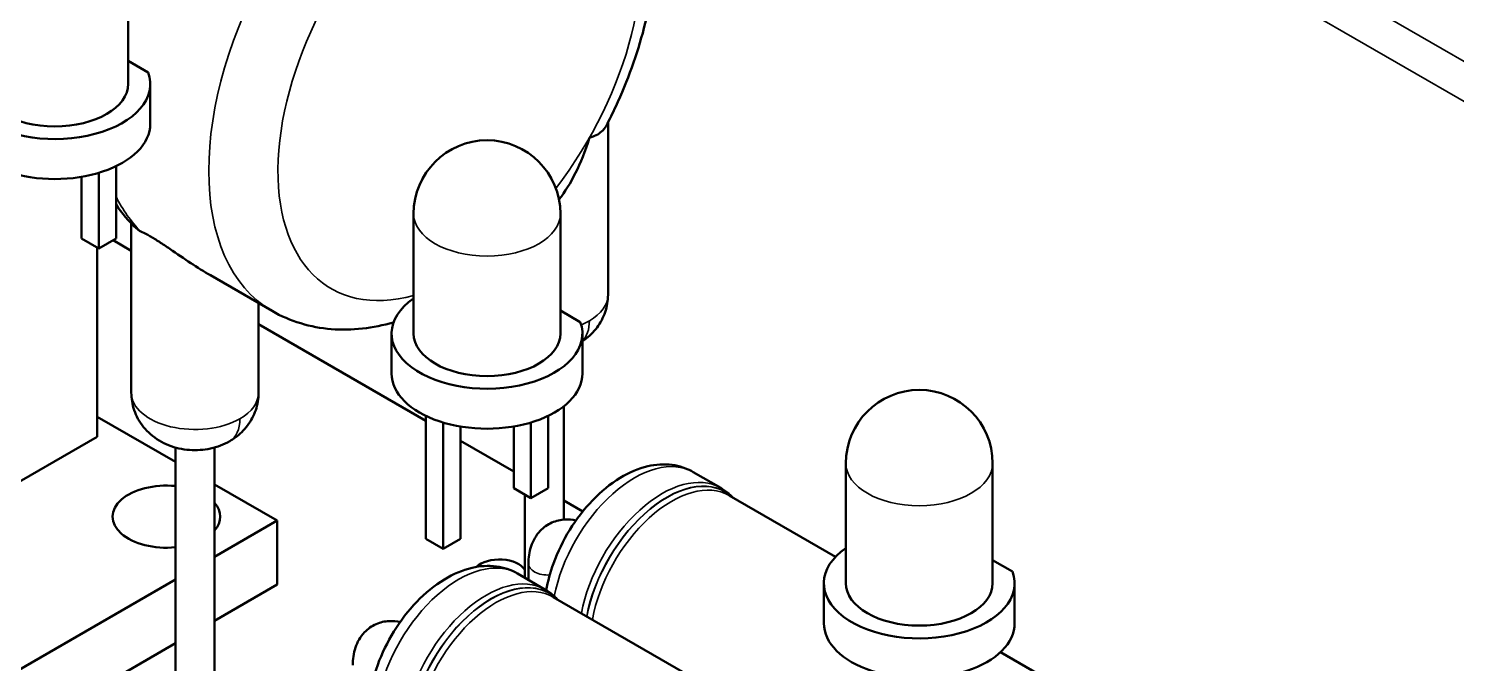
# Model space of a CAD drawing. Header units: millimetres. Extents: x -106 to 841, y -50 to 594.
# Drawn here: x 606.14 to 635.33, y 261.39 to 274.36 of the extents above; entities that cross this region are included whole.
import ezdxf

# ---------------------------------------------------------------- set-up
doc = ezdxf.new("R2010")
doc.units = ezdxf.units.MM
doc.layers.add('Visible (ISO)', color=7, linetype='Continuous', lineweight=50)
doc.layers.add('Visible Narrow (ISO)', color=7, linetype='Continuous', lineweight=35)

msp = doc.modelspace()

# ---------------------------------------------------------------- linework, layer by layer
at = {"layer": 'Visible (ISO)'}
for p, q in [((608.179, 273.228), (608.179, 275.678)), ((608.585, 273.465), (608.179, 273.7)), ((608.629, 273.228), (608.629, 272.412)), ((617.985, 272.445), (617.985, 268.921)), ((607.577, 269.868), (607.577, 271.412)), ((607.93, 270.072), (607.93, 271.548)), ((607.223, 270.072), (607.223, 271.331)), ((614.012, 268.128), (614.012, 270.578)), ((617.012, 268.128), (617.012, 270.578)), ((608.243, 270.379), (608.243, 266.92)), ((607.223, 270.072), (607.577, 269.868)), ((607.577, 269.868), (607.93, 270.072)), ((607.869, 270.037), (608.243, 269.822)), ((607.544, 266.022), (607.544, 269.887)), ((609.858, 269.32), (611.12, 268.591)), ((610.843, 268.751), (610.843, 266.92)), ((617.418, 268.365), (617.012, 268.6)), ((610.843, 268.32), (614.261, 266.347)), ((613.562, 268.128), (613.562, 267.312)), ((617.462, 268.128), (617.462, 267.312)), ((614.261, 263.935), (614.261, 266.448)), ((616.764, 264.972), (616.764, 266.448)), ((617.085, 266.646), (617.085, 264.329)), ((609.143, 265.507), (607.544, 266.43)), ((614.614, 263.731), (614.614, 266.312)), ((614.968, 263.935), (614.968, 266.231)), ((616.057, 264.972), (616.057, 266.231)), ((616.41, 264.768), (616.41, 266.312)), ((607.544, 266.022), (604.787, 264.43)), ((614.968, 265.939), (616.057, 265.31)), ((609.143, 265.801), (609.143, 260.666)), ((609.943, 265.801), (609.943, 260.666)), ((619.728, 265.301), (620.288, 264.978)), ((622.846, 263.028), (622.846, 265.478)), ((625.846, 263.028), (625.846, 265.478)), ((611.221, 264.307), (609.943, 265.045)), ((616.057, 264.972), (616.41, 264.768)), ((616.285, 264.841), (616.285, 263.141)), ((616.41, 264.768), (616.764, 264.972)), ((617.085, 264.717), (617.469, 264.495)), ((620.46, 264.821), (622.633, 263.566)), ((609.943, 263.569), (611.221, 264.307)), ((611.221, 263.001), (611.221, 264.307)), ((614.261, 263.935), (614.614, 263.731)), ((614.614, 263.731), (614.968, 263.935)), ((616.135, 263.227), (616.696, 262.904)), ((616.36, 263.097), (616.36, 263.427)), ((626.252, 263.265), (625.846, 263.5)), ((604.787, 260.592), (609.143, 263.107)), ((611.221, 263.001), (609.943, 262.263)), ((622.396, 263.028), (622.396, 262.212)), ((626.296, 263.028), (626.296, 262.212)), ((616.867, 262.747), (623.094, 259.152)), ((609.143, 261.801), (601.289, 257.266)), ((626.004, 261.619), (627.347, 260.844))]:
    msp.add_line(p, q, dxfattribs=at)
for centre in [(615.512, 270.578), (624.346, 265.478)]:
    msp.add_arc(centre, 1.5, 0, 180, dxfattribs=at)
for centre, major_axis, start_param, end_param in [((606.679, 273.228), (-1.95, 0), 5.590025, 9.63702), ((606.679, 273.228), (1.5, 0), 3.141593, 6.283185), ((606.679, 272.412), (-1.95, 0), 0, 3.141593), ((615.512, 268.128), (-1.95, 0), 5.590025, 9.63702), ((615.512, 268.128), (1.5, 0), 3.141593, 6.283185), ((615.512, 267.312), (-1.95, 0), 0, 3.141593), ((608.959, 264.389), (-1.1, 0), 4.543932, 8.022438), ((608.959, 264.389), (1.1, 0), 5.820672, 6.745699), ((615.766, 263.197), (0.55, 0), 0.336012, 2.595803), ((624.346, 263.028), (-1.95, 0), 5.590025, 9.63702), ((624.346, 263.028), (1.5, 0), 3.141593, 6.283185), ((624.346, 262.212), (-1.95, 0), 0, 3.141593)]:
    msp.add_ellipse(centre, major_axis=major_axis, ratio=0.57735, start_param=start_param, end_param=end_param, dxfattribs=at)
for points, knots in [([(617.37, 279.416), (617.712, 279.219), (618.009, 278.947), (618.498, 278.28), (618.679, 277.878), (618.921, 276.982), (618.971, 276.48), (618.939, 275.444), (618.858, 274.908), (618.582, 273.832), (618.386, 273.292), (618.08, 272.634), (618.014, 272.501), (617.946, 272.369)], [2.356194, 2.356194, 2.356194, 2.356194, 2.604747, 2.604747, 2.878076, 2.878076, 3.177307, 3.177307, 3.476538, 3.476538, 3.775769, 3.775769, 3.852348, 3.852348, 3.852348, 3.852348]), ([(617.604, 272.126), (617.605, 272.127), (617.606, 272.127), (617.707, 272.158), (617.79, 272.201), (617.892, 272.288), (617.923, 272.327), (617.946, 272.369)], [-1.4247308, -1.4247308, -1.4247308, -1.4247308, -1.4235742, -1.4235742, -1.3284884, -1.3284884, -1.26852, -1.26852, -1.26852, -1.26852]), ([(616.989, 270.874), (617.224, 271.176), (617.436, 271.592), (617.602, 272.119), (617.603, 272.123), (617.604, 272.126)], [-0.1723071, -0.1723071, -0.1723071, -0.1723071, 0, 0, 0.0011491, 0.0011491, 0.0011491, 0.0011491]), ([(609.858, 269.32), (609.726, 269.396), (609.59, 269.482), (609.324, 269.658), (609.175, 269.761), (608.957, 269.909), (608.885, 269.956), (608.748, 270.045), (608.683, 270.085), (608.564, 270.153), (608.511, 270.182), (608.455, 270.208), (608.446, 270.213), (608.436, 270.217)], [0.2993928, 0.2993928, 0.2993928, 0.2993928, 0.3496294, 0.3496294, 0.4001263, 0.4001263, 0.4253748, 0.4253748, 0.4506232, 0.4506232, 0.4758716, 0.4758716, 0.481221, 0.481221, 0.481221, 0.481221]), ([(617.985, 268.921), (617.985, 268.801), (617.965, 268.679), (617.888, 268.454), (617.832, 268.348), (617.689, 268.157), (617.6, 268.071), (617.489, 267.991), (617.476, 267.982), (617.462, 267.973)], [0, 0, 0, 0, 0.0362631, 0.0362631, 0.0719701, 0.0719701, 0.1085586, 0.1085586, 0.1135452, 0.1135452, 0.1135452, 0.1135452]), ([(613.604, 268.359), (613.603, 268.359), (613.602, 268.358), (613.182, 268.239), (612.752, 268.187), (611.906, 268.255), (611.489, 268.378), (611.12, 268.591)], [4.9613672, 4.9613672, 4.9613672, 4.9613672, 4.9619817, 4.9619817, 5.2298844, 5.2298844, 5.4977871, 5.4977871, 5.4977871, 5.4977871]), ([(610.255, 265.932), (610.134, 265.862), (609.999, 265.811), (609.721, 265.751), (609.574, 265.741), (609.285, 265.762), (609.14, 265.794), (608.871, 265.901), (608.744, 265.977), (608.533, 266.161), (608.444, 266.27), (608.319, 266.5), (608.277, 266.621), (608.248, 266.802), (608.243, 266.861), (608.243, 266.92)], [0, 0, 0, 0, 0.0425903, 0.0425903, 0.0857492, 0.0857492, 0.1295008, 0.1295008, 0.1732853, 0.1732853, 0.2147111, 0.2147111, 0.2523879, 0.2523879, 0.2702658, 0.2702658, 0.2702658, 0.2702658]), ([(610.843, 266.92), (610.843, 266.8), (610.823, 266.679), (610.746, 266.454), (610.69, 266.347), (610.547, 266.156), (610.459, 266.07), (610.327, 265.976), (610.292, 265.953), (610.255, 265.932)], [0, 0, 0, 0, 0.0362631, 0.0362631, 0.0719701, 0.0719701, 0.1085586, 0.1085586, 0.1213016, 0.1213016, 0.1213016, 0.1213016]), ([(619.728, 265.301), (619.594, 265.378), (619.445, 265.427), (619.128, 265.468), (618.961, 265.456), (618.602, 265.372), (618.413, 265.29), (618.032, 265.058), (617.842, 264.902), (617.495, 264.542), (617.338, 264.337), (617.068, 263.9), (616.955, 263.669), (616.804, 263.252), (616.755, 263.069), (616.723, 262.887)], [5.497787, 5.497787, 5.497787, 5.497787, 5.733269, 5.733269, 5.992503, 5.992503, 6.309277, 6.309277, 6.663492, 6.663492, 7.017269, 7.017269, 7.367374, 7.367374, 7.635363, 7.635363, 7.635363, 7.635363]), ([(620.544, 264.772), (620.534, 264.782), (620.525, 264.792), (620.493, 264.825), (620.469, 264.846), (620.42, 264.888), (620.395, 264.907), (620.342, 264.944), (620.315, 264.962), (620.288, 264.978)], [5.3192607, 5.3192607, 5.3192607, 5.3192607, 5.3416102, 5.3416102, 5.3936692, 5.3936692, 5.4457282, 5.4457282, 5.4977872, 5.4977872, 5.4977872, 5.4977872]), ([(616.36, 263.427), (616.36, 263.548), (616.376, 263.669), (616.453, 263.899), (616.514, 264.008), (616.667, 264.17), (616.749, 264.228), (616.925, 264.305), (617.017, 264.325), (617.183, 264.334), (617.259, 264.327), (617.331, 264.312)], [4.712389, 4.712389, 4.712389, 4.712389, 5.026548, 5.026548, 5.329591, 5.329591, 5.561688, 5.561688, 5.783142, 5.783142, 5.97203, 5.97203, 5.97203, 5.97203]), ([(616.135, 263.227), (616.002, 263.304), (615.853, 263.353), (615.536, 263.394), (615.369, 263.382), (615.01, 263.298), (614.821, 263.216), (614.44, 262.984), (614.25, 262.828), (613.903, 262.468), (613.746, 262.263), (613.476, 261.826), (613.363, 261.595), (613.192, 261.121), (613.133, 260.88), (613.081, 260.402), (613.087, 260.167), (613.182, 259.736), (613.265, 259.539), (613.487, 259.25), (613.603, 259.147), (613.735, 259.07)], [5.497787, 5.497787, 5.497787, 5.497787, 5.733269, 5.733269, 5.992503, 5.992503, 6.309277, 6.309277, 6.663492, 6.663492, 7.017269, 7.017269, 7.367374, 7.367374, 7.719585, 7.719585, 8.075747, 8.075747, 8.40566, 8.40566, 8.63938, 8.63938, 8.63938, 8.63938]), ([(616.951, 262.698), (616.942, 262.708), (616.933, 262.718), (616.9, 262.751), (616.877, 262.772), (616.828, 262.814), (616.803, 262.833), (616.75, 262.87), (616.723, 262.888), (616.696, 262.904)], [5.3192607, 5.3192607, 5.3192607, 5.3192607, 5.3416102, 5.3416102, 5.3936692, 5.3936692, 5.4457282, 5.4457282, 5.4977872, 5.4977872, 5.4977872, 5.4977872]), ([(612.768, 261.353), (612.768, 261.474), (612.784, 261.596), (612.861, 261.825), (612.921, 261.934), (613.075, 262.096), (613.157, 262.154), (613.333, 262.231), (613.424, 262.251), (613.591, 262.26), (613.666, 262.253), (613.739, 262.238)], [4.712389, 4.712389, 4.712389, 4.712389, 5.026548, 5.026548, 5.329591, 5.329591, 5.561688, 5.561688, 5.783142, 5.783142, 5.97203, 5.97203, 5.97203, 5.97203])]:
    msp.add_open_spline(points, degree=3, knots=knots, dxfattribs=at)
for points in [[(616.989, 270.874), (616.988, 270.872), (616.986, 270.869), (616.984, 270.867)], [(608.347, 270.276), (608.191, 270.423), (608.051, 270.587), (607.93, 270.763)], [(608.347, 270.276), (608.373, 270.252), (608.403, 270.232), (608.436, 270.217)]]:
    msp.add_open_spline(points, degree=3, dxfattribs=at)
at = {"layer": 'Visible Narrow (ISO)'}
for p, q in [((656.715, 261.428), (607.217, 290.005)), ((607.01, 289.308), (656.508, 260.731))]:
    msp.add_line(p, q, dxfattribs=at)
for centre, major_axis, start_param, end_param in [((614.245, 274.003), (-3.125, -5.413), 3.141593, 6.283185), ((614.952, 273.595), (2.625, 4.547), 4.485539, 9.954103), ((611.983, 275.31), (-3.125, -5.413), 5.908231, 6.137301), ((615.512, 270.578), (1.5, 0), 3.141593, 6.283185), ((616.685, 268.921), (1.3, 0), 5.497787, 6.283185), ((616.685, 268.921), (1.3, 0), 5.329344, 5.497787), ((616.897, 268.798), (0.5, -0.866), 0.140729, 0.785398), ((609.543, 266.92), (-1.3, 0), 0, 2.356194), ((609.543, 266.92), (1.3, 0), 5.497787, 6.283185), ((609.755, 266.798), (0.5, -0.866), 6.283181, 7.068584), ((618.528, 263.222), (1.2, 2.078), 0, 2.10296), ((624.346, 265.478), (1.5, 0), 3.141593, 6.283185), ((619.088, 262.899), (1.2, 2.078), 0, 2.114772), ((619.184, 262.843), (1.188, 2.058), 6.13546, 8.40411), ((619.188, 262.841), (1.187, 2.056), 6.140511, 8.404563), ((619.285, 262.785), (1.175, 2.035), 0, 2.127692), ((614.935, 261.149), (1.2, 2.078), 0, 3.141593), ((615.496, 260.825), (1.2, 2.078), 0, 3.141593), ((616.76, 263.427), (-0.4, 0), 0, 1.656136), ((615.592, 260.769), (1.188, 2.058), 6.13546, 9.572503), ((615.596, 260.767), (1.187, 2.056), 6.140511, 9.567453), ((615.692, 260.712), (1.175, 2.035), 0, 3.141593)]:
    msp.add_ellipse(centre, major_axis=major_axis, ratio=0.57735, start_param=start_param, end_param=end_param, dxfattribs=at)

doc.saveas('drawing.dxf')
